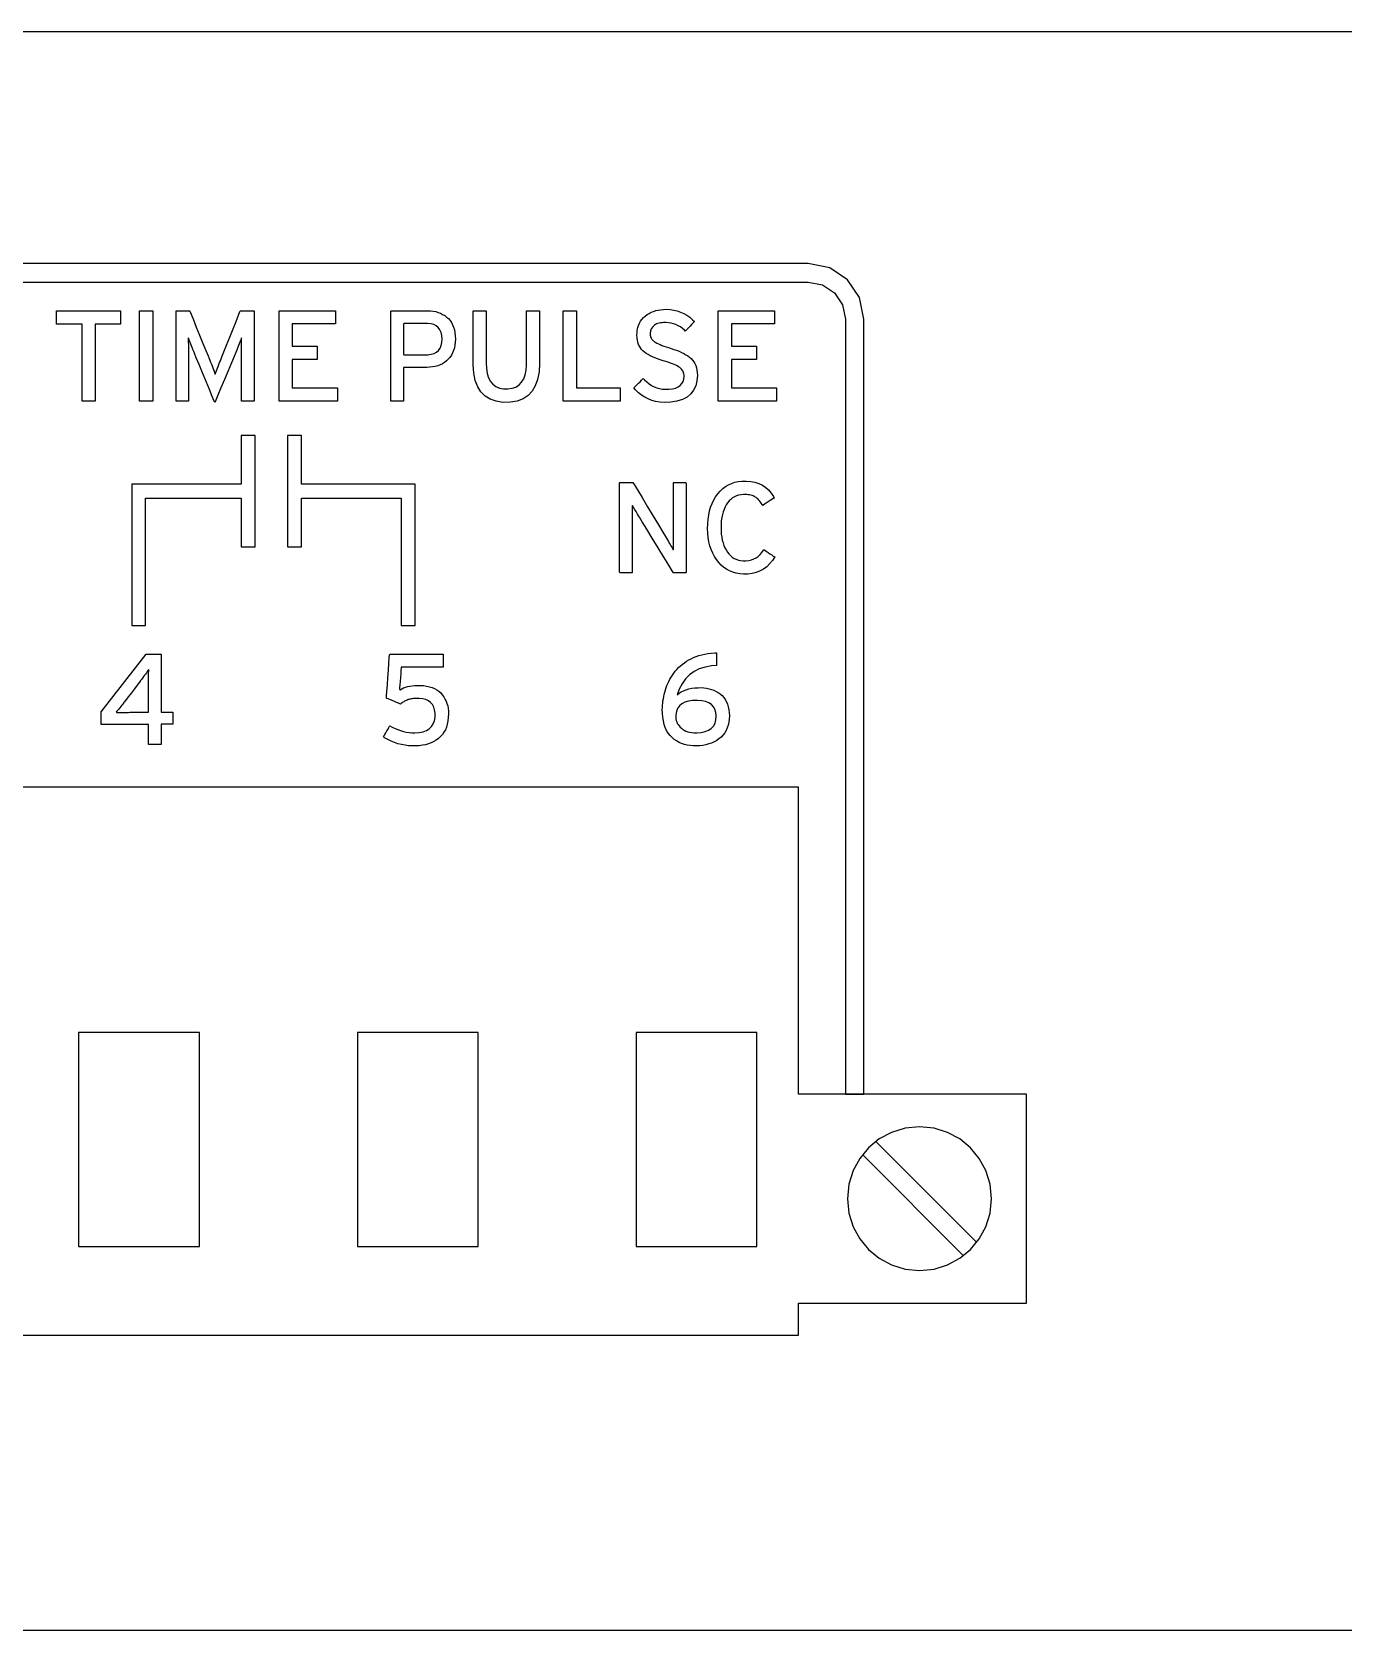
# Model space of a CAD drawing. Header units: inches. Extents: x 3.2 to 20.7, y 8 to 10.
# Drawn here: x 16.485 to 17.896, y 8.302 to 10.022 of the extents above; entities that cross this region are included whole.
import ezdxf

# ---------------------------------------------------------------- set-up
doc = ezdxf.new("R2010")
doc.units = ezdxf.units.IN
doc.header["$MEASUREMENT"] = 0

msp = doc.modelspace()

# ---------------------------------------------------------------- linework, layer by layer
for points in [[(3.2251, 10.0222), (3.2251, 8.3022), (20.675, 8.3022), (20.675, 10.0222), (3.2251, 10.0222)], [(16.4695, 9.753), (16.4968, 9.753), (16.5392, 9.753), (16.5943, 9.753), (16.6594, 9.753), (16.732, 9.753), (16.89, 9.753), (17.0479, 9.753), (17.1205, 9.753), (17.1857, 9.753), (17.2407, 9.753), (17.2831, 9.753), (17.3104, 9.753), (17.3201, 9.753), (17.3356, 9.7499), (17.3483, 9.7413), (17.3569, 9.7286), (17.3601, 9.713), (17.3601, 9.7037), (17.3601, 9.6772), (17.3601, 9.6361), (17.3601, 9.5827), (17.3601, 9.5196), (17.3601, 9.4492), (17.3601, 9.2961), (17.3601, 9.1429), (17.3601, 9.0725), (17.3601, 9.0094), (17.3601, 8.956), (17.3601, 8.9149), (17.3601, 8.8884), (17.3601, 8.8791), (17.38, 8.8791), (17.38, 8.8884), (17.38, 8.9149), (17.38, 8.956), (17.38, 9.0094), (17.38, 9.0725), (17.38, 9.1429), (17.38, 9.2961), (17.38, 9.4492), (17.38, 9.5196), (17.38, 9.5827), (17.38, 9.6361), (17.38, 9.6772), (17.38, 9.7037), (17.38, 9.713), (17.3753, 9.7364), (17.3625, 9.7554), (17.3434, 9.7683), (17.3201, 9.773), (17.3201, 9.773), (17.3151, 9.773), (17.3005, 9.773), (17.277, 9.773), (17.2453, 9.773), (17.2059, 9.773), (17.1595, 9.773), (17.1067, 9.773), (17.0482, 9.773), (16.9165, 9.773), (16.7695, 9.773), (16.45, 9.773)], [(16.5527, 9.7079), (16.5527, 9.625), (16.5386, 9.625), (16.5386, 9.7079), (16.5111, 9.7079), (16.5111, 9.7221), (16.5802, 9.7221), (16.5802, 9.7079), (16.5527, 9.7079)], [(16.6006, 9.625), (16.6006, 9.7221), (16.6147, 9.7221), (16.6147, 9.625), (16.6006, 9.625)], [(16.7507, 9.625), (16.7507, 9.7221), (16.8114, 9.7221), (16.8114, 9.708), (16.7648, 9.708), (16.7648, 9.6839), (16.7918, 9.6839), (16.7918, 9.6698), (16.7648, 9.6698), (16.7648, 9.6391), (16.8134, 9.6391), (16.8134, 9.625), (16.7507, 9.625)], [(17.0565, 9.625), (17.0565, 9.7221), (17.0706, 9.7221), (17.0706, 9.6392), (17.1176, 9.6392), (17.1176, 9.625), (17.0565, 9.625)], [(17.2233, 9.625), (17.2233, 9.7221), (17.2839, 9.7221), (17.2839, 9.708), (17.2374, 9.708), (17.2374, 9.6839), (17.2644, 9.6839), (17.2644, 9.6698), (17.2374, 9.6698), (17.2374, 9.6391), (17.286, 9.6391), (17.286, 9.625), (17.2233, 9.625)], [(16.7098, 9.5355), (16.5921, 9.5355), (16.5921, 9.3835), (16.6071, 9.3835), (16.6071, 9.5205), (16.7098, 9.5205), (16.7098, 9.4681), (16.7248, 9.4681), (16.7248, 9.588), (16.7098, 9.588), (16.7098, 9.5355)], [(16.7748, 9.5355), (16.7748, 9.588), (16.7598, 9.588), (16.7598, 9.4681), (16.7748, 9.4681), (16.7748, 9.5205), (16.8821, 9.5205), (16.8821, 9.3835), (16.8971, 9.3835), (16.8971, 9.5355), (16.7748, 9.5355)], [(16.6237, 9.2771), (16.6237, 9.2553), (16.61, 9.2553), (16.61, 9.2767), (16.5591, 9.2767), (16.5591, 9.2906), (16.6076, 9.3525), (16.6237, 9.3525), (16.6237, 9.29), (16.6362, 9.29), (16.6362, 9.2771), (16.6237, 9.2771)], [(17.3098, 8.6541), (17.5549, 8.6541), (17.5549, 8.8791), (17.3098, 8.8791), (17.3098, 9.2095), (15.5899, 9.2095), (15.5899, 8.8791), (15.3449, 8.8791), (15.3449, 8.6541), (15.5899, 8.6541), (15.5899, 8.6197), (17.3098, 8.6197), (17.3098, 8.6541)], [(16.5348, 8.7151), (16.6649, 8.7151), (16.6649, 8.9452), (16.5348, 8.9452), (16.5348, 8.7151)], [(16.8349, 8.7151), (16.965, 8.7151), (16.965, 8.9452), (16.8349, 8.9452), (16.8349, 8.7151)], [(17.135, 8.7151), (17.2649, 8.7151), (17.2649, 8.9452), (17.135, 8.9452), (17.135, 8.7151)], [(17.5014, 8.7192), (17.3927, 8.8281)], [(17.4872, 8.7051), (17.3786, 8.814)]]:
    msp.add_lwpolyline(points)
for points in [[(16.7102, 9.6249), (16.7102, 9.6268), (16.7102, 9.6317), (16.7102, 9.6388), (16.7102, 9.6472), (16.7102, 9.656), (16.7102, 9.6642), (16.7102, 9.6709), (16.7102, 9.6752), (16.7102, 9.6769), (16.7102, 9.6793), (16.7102, 9.6815), (16.7102, 9.6837), (16.7102, 9.6857), (16.7103, 9.6876), (16.7103, 9.6894), (16.7104, 9.6911), (16.7104, 9.6926), (16.7102, 9.6929), (16.7097, 9.6915), (16.7091, 9.69), (16.7085, 9.6884), (16.7078, 9.6867), (16.7071, 9.6849), (16.7064, 9.683), (16.7056, 9.681), (16.7047, 9.6789), (16.704, 9.6772), (16.7022, 9.6729), (16.6994, 9.666), (16.6958, 9.6575), (16.6919, 9.6482), (16.6881, 9.6392), (16.6849, 9.6314), (16.6825, 9.6258), (16.6815, 9.6234), (16.6809, 9.625), (16.6788, 9.6299), (16.6758, 9.6373), (16.6722, 9.6461), (16.6683, 9.6554), (16.6647, 9.6642), (16.6616, 9.6716), (16.6596, 9.6765), (16.6588, 9.6784), (16.658, 9.6805), (16.6572, 9.6826), (16.6564, 9.6845), (16.6557, 9.6863), (16.655, 9.6881), (16.6543, 9.6897), (16.6538, 9.6912), (16.6532, 9.6926), (16.6529, 9.693), (16.6529, 9.6914), (16.653, 9.6898), (16.653, 9.688), (16.6531, 9.6861), (16.6531, 9.6841), (16.6531, 9.682), (16.6531, 9.6798), (16.6531, 9.6774), (16.6531, 9.6758), (16.6531, 9.6721), (16.6531, 9.6658), (16.6531, 9.6579), (16.6531, 9.6492), (16.6531, 9.6406), (16.6531, 9.6331), (16.6531, 9.6276), (16.6531, 9.625), (16.6528, 9.6249), (16.6517, 9.6249), (16.65, 9.6249), (16.6479, 9.6249), (16.6456, 9.6249), (16.6434, 9.6249), (16.6416, 9.6249), (16.6403, 9.6249), (16.6399, 9.6249), (16.6399, 9.6284), (16.6399, 9.6378), (16.6399, 9.6512), (16.6399, 9.6671), (16.6399, 9.6836), (16.6399, 9.6991), (16.6399, 9.7118), (16.6399, 9.72), (16.6399, 9.7221), (16.6406, 9.7221), (16.6422, 9.7221), (16.6443, 9.7221), (16.6467, 9.7221), (16.6492, 9.7221), (16.6514, 9.7221), (16.6532, 9.7221), (16.6543, 9.7221), (16.6546, 9.7218), (16.656, 9.7184), (16.6584, 9.7123), (16.6616, 9.7045), (16.6652, 9.6958), (16.6687, 9.6871), (16.6718, 9.6794), (16.6742, 9.6736), (16.6754, 9.6706), (16.6761, 9.6689), (16.677, 9.6668), (16.6778, 9.6648), (16.6786, 9.6628), (16.6793, 9.6609), (16.68, 9.6591), (16.6807, 9.6573), (16.6813, 9.6555), (16.6819, 9.6539), (16.6824, 9.6551), (16.6831, 9.6568), (16.6837, 9.6586), (16.6844, 9.6604), (16.6851, 9.6623), (16.6859, 9.6643), (16.6867, 9.6663), (16.6875, 9.6684), (16.6883, 9.6704), (16.6892, 9.6726), (16.6913, 9.6779), (16.6942, 9.6853), (16.6977, 9.6938), (16.7012, 9.7026), (16.7044, 9.7107), (16.707, 9.7173), (16.7086, 9.7213), (16.709, 9.7221), (16.7099, 9.7221), (16.7116, 9.7221), (16.7138, 9.7221), (16.7163, 9.7221), (16.7189, 9.7221), (16.7212, 9.7221), (16.7229, 9.7221), (16.7239, 9.7221), (16.724, 9.721), (16.724, 9.7141), (16.724, 9.7022), (16.724, 9.6872), (16.724, 9.6708), (16.724, 9.6546), (16.724, 9.6405), (16.724, 9.6301), (16.724, 9.6251), (16.7237, 9.6249), (16.7225, 9.6249), (16.7207, 9.6249), (16.7185, 9.6249), (16.7162, 9.6249), (16.7139, 9.6249), (16.712, 9.6249), (16.7107, 9.6249)], [(16.9404, 9.6917), (16.9403, 9.6883), (16.9399, 9.6851), (16.9393, 9.6821), (16.9385, 9.6793), (16.9374, 9.6767), (16.9361, 9.6743), (16.9346, 9.672), (16.9328, 9.67), (16.9308, 9.6682), (16.9287, 9.6666), (16.9264, 9.6652), (16.924, 9.664), (16.9214, 9.663), (16.9187, 9.6622), (16.9158, 9.6617), (16.9128, 9.6613), (16.9096, 9.6612), (16.9085, 9.6612), (16.9062, 9.6612), (16.9027, 9.6612), (16.8986, 9.6612), (16.8943, 9.6612), (16.8903, 9.6612), (16.8871, 9.6612), (16.8851, 9.6612), (16.8846, 9.661), (16.8846, 9.6588), (16.8846, 9.6546), (16.8846, 9.649), (16.8846, 9.6427), (16.8846, 9.6365), (16.8846, 9.631), (16.8846, 9.627), (16.8846, 9.625), (16.8843, 9.625), (16.8831, 9.625), (16.8812, 9.625), (16.8789, 9.625), (16.8765, 9.625), (16.8742, 9.625), (16.8724, 9.625), (16.8711, 9.625), (16.8708, 9.6252), (16.8708, 9.6303), (16.8708, 9.6412), (16.8708, 9.6559), (16.8708, 9.6726), (16.8708, 9.6894), (16.8708, 9.7044), (16.8708, 9.7158), (16.8708, 9.7217), (16.8715, 9.7221), (16.8747, 9.7221), (16.8799, 9.7221), (16.8863, 9.7221), (16.8932, 9.7221), (16.8998, 9.7221), (16.9053, 9.7221), (16.909, 9.7221), (16.9105, 9.7221), (16.9136, 9.722), (16.9165, 9.7217), (16.9192, 9.7212), (16.9218, 9.7204), (16.9243, 9.7195), (16.9267, 9.7183), (16.9289, 9.717), (16.931, 9.7154), (16.9329, 9.7137), (16.9347, 9.7116), (16.9362, 9.7094), (16.9374, 9.707), (16.9385, 9.7044), (16.9393, 9.7015), (16.9399, 9.6985), (16.9403, 9.6952)], [(17.031, 9.6655), (17.0304, 9.6564), (17.0289, 9.6483), (17.0264, 9.6415), (17.023, 9.6357), (17.0186, 9.631), (17.0132, 9.6274), (17.0069, 9.625), (16.9996, 9.6237), (16.9916, 9.6235), (16.9842, 9.6247), (16.9779, 9.6269), (16.9724, 9.6303), (16.9679, 9.6348), (16.9644, 9.6404), (16.9618, 9.6471), (16.9601, 9.6549), (16.9594, 9.6639), (16.9594, 9.6672), (16.9594, 9.6722), (16.9594, 9.6798), (16.9594, 9.6891), (16.9594, 9.6989), (16.9594, 9.7081), (16.9594, 9.7158), (16.9594, 9.7208), (16.9594, 9.7221), (16.9602, 9.7221), (16.9617, 9.7221), (16.9638, 9.7221), (16.9662, 9.7221), (16.9686, 9.7221), (16.9708, 9.7221), (16.9725, 9.7221), (16.9734, 9.7221), (16.9735, 9.7214), (16.9735, 9.7171), (16.9735, 9.7099), (16.9735, 9.7009), (16.9735, 9.6912), (16.9735, 9.6818), (16.9735, 9.6738), (16.9735, 9.6682), (16.9735, 9.6661), (16.9738, 9.66), (16.9747, 9.6546), (16.9761, 9.65), (16.9782, 9.6461), (16.9808, 9.643), (16.984, 9.6406), (16.9878, 9.6389), (16.9921, 9.6381), (16.997, 9.638), (17.0016, 9.6387), (17.0056, 9.6401), (17.009, 9.6423), (17.0117, 9.6452), (17.0139, 9.6488), (17.0155, 9.6531), (17.0165, 9.6582), (17.0169, 9.664), (17.0169, 9.6666), (17.0169, 9.6716), (17.0169, 9.6794), (17.0169, 9.6887), (17.0169, 9.6986), (17.0169, 9.708), (17.0169, 9.7157), (17.0169, 9.7208), (17.0169, 9.7221), (17.0176, 9.7221), (17.0192, 9.7221), (17.0213, 9.7221), (17.0237, 9.7221), (17.0261, 9.7221), (17.0283, 9.7221), (17.03, 9.7221), (17.0309, 9.7221), (17.031, 9.7214), (17.031, 9.717), (17.031, 9.7097), (17.031, 9.7007), (17.031, 9.6908), (17.031, 9.6813), (17.031, 9.6732), (17.031, 9.6676)], [(17.2008, 9.6529), (17.2004, 9.6467), (17.1991, 9.6413), (17.1968, 9.6366), (17.1937, 9.6326), (17.1897, 9.6293), (17.1847, 9.6268), (17.1788, 9.6249), (17.1721, 9.6238), (17.165, 9.6234), (17.1604, 9.6238), (17.1559, 9.6246), (17.1518, 9.6257), (17.1478, 9.6272), (17.1441, 9.6291), (17.1406, 9.6314), (17.1373, 9.634), (17.1342, 9.637), (17.1325, 9.6392), (17.1331, 9.6398), (17.1342, 9.6409), (17.1357, 9.6424), (17.1374, 9.6441), (17.1391, 9.6458), (17.1406, 9.6473), (17.1418, 9.6485), (17.1425, 9.6491), (17.1439, 9.6478), (17.1463, 9.6455), (17.1489, 9.6435), (17.1516, 9.6418), (17.1543, 9.6404), (17.1571, 9.6393), (17.1601, 9.6384), (17.1631, 9.6379), (17.1663, 9.6377), (17.1702, 9.6377), (17.174, 9.6382), (17.1773, 9.639), (17.1801, 9.6402), (17.1824, 9.6418), (17.1842, 9.6437), (17.1855, 9.646), (17.1863, 9.6487), (17.1865, 9.6517), (17.1865, 9.653), (17.1863, 9.6542), (17.186, 9.6553), (17.1856, 9.6564), (17.1851, 9.6575), (17.1844, 9.6584), (17.1837, 9.6594), (17.1828, 9.6603), (17.1818, 9.6611), (17.1806, 9.6619), (17.1792, 9.6628), (17.1776, 9.6636), (17.1758, 9.6644), (17.1739, 9.6652), (17.1718, 9.6659), (17.1695, 9.6667), (17.167, 9.6675), (17.1641, 9.6683), (17.1609, 9.6693), (17.1579, 9.6703), (17.1551, 9.6714), (17.1525, 9.6725), (17.1501, 9.6737), (17.1479, 9.675), (17.1458, 9.6762), (17.144, 9.6776), (17.1423, 9.6789), (17.1408, 9.6804), (17.1396, 9.6821), (17.1385, 9.684), (17.1376, 9.686), (17.1368, 9.6882), (17.1363, 9.6906), (17.136, 9.6931), (17.1358, 9.6958), (17.1359, 9.6987), (17.1362, 9.7014), (17.1367, 9.704), (17.1375, 9.7064), (17.1385, 9.7087), (17.1397, 9.7109), (17.1412, 9.7129), (17.1428, 9.7148), (17.1447, 9.7165), (17.1468, 9.718), (17.1489, 9.7193), (17.1511, 9.7205), (17.1535, 9.7215), (17.156, 9.7223), (17.1586, 9.7229), (17.1613, 9.7233), (17.1642, 9.7236), (17.1673, 9.7237), (17.1714, 9.7235), (17.1754, 9.7229), (17.1792, 9.722), (17.1828, 9.7208), (17.1863, 9.7192), (17.1896, 9.7173), (17.1927, 9.7151), (17.1957, 9.7125), (17.1977, 9.7105), (17.1971, 9.7099), (17.196, 9.7088), (17.1946, 9.7073), (17.1929, 9.7055), (17.1912, 9.7038), (17.1897, 9.7022), (17.1885, 9.701), (17.1878, 9.7003), (17.1868, 9.7011), (17.1847, 9.703), (17.1825, 9.7047), (17.1802, 9.7061), (17.1778, 9.7072), (17.1752, 9.7081), (17.1725, 9.7088), (17.1697, 9.7093), (17.1668, 9.7095), (17.1645, 9.7094), (17.1628, 9.7093), (17.1612, 9.7091), (17.1597, 9.7088), (17.1583, 9.7084), (17.157, 9.708), (17.1559, 9.7074), (17.1548, 9.7068), (17.1539, 9.7061), (17.1531, 9.7053), (17.1524, 9.7045), (17.1517, 9.7036), (17.1512, 9.7026), (17.1508, 9.7017), (17.1505, 9.7006), (17.1502, 9.6996), (17.1501, 9.6985), (17.15, 9.6973), (17.1501, 9.6968), (17.1501, 9.6962), (17.1501, 9.6957), (17.1502, 9.6952), (17.1503, 9.6947), (17.1505, 9.6942), (17.1506, 9.6938), (17.1508, 9.6933), (17.151, 9.6929), (17.1512, 9.6925), (17.1515, 9.692), (17.1518, 9.6916), (17.1522, 9.6911), (17.1526, 9.6907), (17.153, 9.6902), (17.1535, 9.6898), (17.154, 9.6894), (17.1548, 9.6888), (17.156, 9.6881), (17.1573, 9.6873), (17.1589, 9.6865), (17.1607, 9.6857), (17.1626, 9.6849), (17.1647, 9.6841), (17.1671, 9.6833), (17.1696, 9.6825), (17.1726, 9.6816), (17.1756, 9.6806), (17.1785, 9.6796), (17.1812, 9.6785), (17.1837, 9.6773), (17.1861, 9.6761), (17.1883, 9.6749), (17.1904, 9.6735), (17.1923, 9.6722), (17.1941, 9.6707), (17.1956, 9.669), (17.197, 9.6672), (17.1981, 9.6653), (17.199, 9.6631), (17.1998, 9.6608), (17.2003, 9.6583), (17.2006, 9.6557)], [(16.9261, 9.6917), (16.9258, 9.6955), (16.925, 9.6988), (16.9237, 9.7017), (16.922, 9.704), (16.9199, 9.7058), (16.9173, 9.7072), (16.9142, 9.7081), (16.9107, 9.7084), (16.9093, 9.7085), (16.9068, 9.7085), (16.9031, 9.7085), (16.8987, 9.7085), (16.8941, 9.7085), (16.8899, 9.7085), (16.8866, 9.7085), (16.8848, 9.7085), (16.8846, 9.7079), (16.8846, 9.7051), (16.8846, 9.7005), (16.8846, 9.6947), (16.8846, 9.6886), (16.8846, 9.6829), (16.8846, 9.6782), (16.8846, 9.6754), (16.8848, 9.6749), (16.8866, 9.6749), (16.8899, 9.6749), (16.8941, 9.6749), (16.8987, 9.6749), (16.9031, 9.6749), (16.9068, 9.6749), (16.9093, 9.6749), (16.9107, 9.6749), (16.9143, 9.6753), (16.9174, 9.6762), (16.9201, 9.6776), (16.9222, 9.6794), (16.9239, 9.6818), (16.9251, 9.6846), (16.9258, 9.6879)], [(17.1752, 9.4401), (17.1738, 9.4424), (17.1702, 9.4483), (17.1649, 9.4568), (17.1588, 9.4669), (17.1523, 9.4773), (17.1463, 9.487), (17.1415, 9.4949), (17.1384, 9.4999), (17.1374, 9.5015), (17.1365, 9.5031), (17.1356, 9.5045), (17.1348, 9.506), (17.134, 9.5074), (17.1332, 9.5087), (17.1324, 9.51), (17.1317, 9.5113), (17.131, 9.5125), (17.1307, 9.5117), (17.1307, 9.5094), (17.1307, 9.507), (17.1307, 9.5045), (17.1307, 9.5019), (17.1307, 9.4993), (17.1307, 9.4966), (17.1308, 9.4938), (17.1308, 9.4909), (17.1308, 9.4892), (17.1308, 9.4846), (17.1308, 9.4778), (17.1308, 9.4696), (17.1308, 9.461), (17.1308, 9.4528), (17.1308, 9.446), (17.1308, 9.4415), (17.1308, 9.4401), (17.1301, 9.4401), (17.1287, 9.4401), (17.1267, 9.4401), (17.1245, 9.4401), (17.1221, 9.4401), (17.12, 9.4401), (17.1183, 9.4401), (17.1173, 9.4401), (17.1171, 9.4408), (17.1171, 9.4471), (17.1171, 9.4586), (17.1171, 9.4734), (17.1171, 9.4899), (17.1171, 9.5063), (17.1171, 9.5208), (17.1171, 9.5316), (17.1171, 9.537), (17.1174, 9.5373), (17.1186, 9.5373), (17.1204, 9.5373), (17.1227, 9.5373), (17.1252, 9.5373), (17.1275, 9.5373), (17.1296, 9.5373), (17.131, 9.5373), (17.1315, 9.5373), (17.1328, 9.5352), (17.1363, 9.5294), (17.1413, 9.5211), (17.1472, 9.5113), (17.1533, 9.5011), (17.159, 9.4917), (17.1637, 9.484), (17.1666, 9.4791), (17.1676, 9.4775), (17.1686, 9.4757), (17.1696, 9.4739), (17.1706, 9.4722), (17.1715, 9.4706), (17.1724, 9.4691), (17.1732, 9.4676), (17.174, 9.4662), (17.1748, 9.4648), (17.1751, 9.4656), (17.175, 9.468), (17.175, 9.4705), (17.175, 9.473), (17.175, 9.4756), (17.175, 9.4783), (17.175, 9.481), (17.175, 9.4839), (17.175, 9.4867), (17.175, 9.4885), (17.175, 9.493), (17.175, 9.4998), (17.175, 9.5079), (17.175, 9.5165), (17.175, 9.5247), (17.175, 9.5315), (17.175, 9.536), (17.175, 9.5373), (17.1756, 9.5373), (17.177, 9.5373), (17.179, 9.5373), (17.1813, 9.5373), (17.1836, 9.5373), (17.1858, 9.5373), (17.1875, 9.5373), (17.1885, 9.5373), (17.1886, 9.5366), (17.1886, 9.5303), (17.1886, 9.5189), (17.1886, 9.504), (17.1886, 9.4875), (17.1886, 9.4712), (17.1886, 9.4567), (17.1886, 9.4459), (17.1886, 9.4404), (17.1884, 9.4401), (17.1873, 9.4401), (17.1855, 9.4401), (17.1834, 9.4401), (17.1811, 9.4401), (17.1789, 9.4401), (17.177, 9.4401), (17.1757, 9.4401)], [(17.284, 9.4572), (17.2815, 9.4532), (17.2786, 9.4497), (17.2755, 9.4467), (17.272, 9.4442), (17.2683, 9.4421), (17.2642, 9.4405), (17.2599, 9.4394), (17.2552, 9.4388), (17.2505, 9.4386), (17.2464, 9.439), (17.2426, 9.4397), (17.2389, 9.4407), (17.2355, 9.4421), (17.2322, 9.4439), (17.2292, 9.446), (17.2264, 9.4485), (17.2238, 9.4513), (17.2214, 9.4544), (17.2192, 9.4578), (17.2173, 9.4613), (17.2157, 9.4651), (17.2144, 9.4692), (17.2133, 9.4735), (17.2125, 9.478), (17.212, 9.4827), (17.2118, 9.4877), (17.2119, 9.4928), (17.2123, 9.4977), (17.213, 9.5023), (17.2139, 9.5067), (17.2151, 9.5108), (17.2166, 9.5148), (17.2184, 9.5185), (17.2205, 9.5219), (17.2228, 9.5252), (17.2254, 9.5281), (17.2281, 9.5307), (17.231, 9.5329), (17.2342, 9.5348), (17.2375, 9.5363), (17.2411, 9.5375), (17.2448, 9.5383), (17.2488, 9.5388), (17.2533, 9.5388), (17.2582, 9.5384), (17.2628, 9.5375), (17.267, 9.5362), (17.2709, 9.5343), (17.2744, 9.532), (17.2775, 9.5293), (17.2803, 9.526), (17.2827, 9.5223), (17.2834, 9.5206), (17.2825, 9.52), (17.2809, 9.519), (17.279, 9.5178), (17.2769, 9.5164), (17.2748, 9.515), (17.273, 9.5139), (17.2717, 9.5131), (17.2711, 9.5127), (17.2704, 9.5138), (17.2696, 9.5151), (17.2687, 9.5163), (17.2679, 9.5174), (17.267, 9.5184), (17.2661, 9.5193), (17.2651, 9.5202), (17.2641, 9.521), (17.2632, 9.5217), (17.2621, 9.5223), (17.2609, 9.5228), (17.2597, 9.5232), (17.2584, 9.5236), (17.257, 9.5239), (17.2556, 9.5241), (17.2541, 9.5243), (17.2526, 9.5244), (17.2505, 9.5243), (17.2478, 9.5241), (17.2452, 9.5236), (17.2429, 9.5229), (17.2407, 9.5219), (17.2386, 9.5207), (17.2367, 9.5192), (17.2349, 9.5176), (17.2334, 9.5156), (17.2319, 9.5134), (17.2306, 9.511), (17.2295, 9.5084), (17.2285, 9.5057), (17.2277, 9.5027), (17.2271, 9.4996), (17.2266, 9.4962), (17.2264, 9.4927), (17.2263, 9.489), (17.2264, 9.4853), (17.2266, 9.4818), (17.227, 9.4785), (17.2276, 9.4754), (17.2284, 9.4724), (17.2293, 9.4696), (17.2304, 9.4671), (17.2317, 9.4647), (17.2332, 9.4624), (17.2347, 9.4604), (17.2364, 9.4586), (17.2383, 9.457), (17.2404, 9.4557), (17.2426, 9.4547), (17.2449, 9.4539), (17.2474, 9.4534), (17.2501, 9.4531), (17.2531, 9.4531), (17.2561, 9.4534), (17.259, 9.4541), (17.2616, 9.455), (17.2641, 9.4563), (17.2663, 9.4578), (17.2684, 9.4598), (17.2702, 9.462), (17.2719, 9.4645), (17.2725, 9.4651), (17.2735, 9.4644), (17.275, 9.4634), (17.2769, 9.4621), (17.2789, 9.4607), (17.2808, 9.4594), (17.2824, 9.4582), (17.2836, 9.4575)], [(16.933, 9.2883), (16.9328, 9.2844), (16.9324, 9.2808), (16.9317, 9.2773), (16.9308, 9.2741), (16.9296, 9.2712), (16.9281, 9.2685), (16.9264, 9.266), (16.9244, 9.2638), (16.9222, 9.2618), (16.9197, 9.26), (16.9171, 9.2585), (16.9144, 9.2571), (16.9114, 9.256), (16.9083, 9.2551), (16.905, 9.2545), (16.9016, 9.254), (16.8979, 9.2538), (16.8941, 9.2538), (16.8901, 9.254), (16.8862, 9.2545), (16.8823, 9.2552), (16.8786, 9.2562), (16.8749, 9.2574), (16.8712, 9.2589), (16.8677, 9.2607), (16.8642, 9.2626), (16.8632, 9.2635), (16.8637, 9.2645), (16.8646, 9.266), (16.8656, 9.2679), (16.8668, 9.2699), (16.8679, 9.2719), (16.8689, 9.2736), (16.8696, 9.2749), (16.8699, 9.2754), (16.8725, 9.274), (16.8755, 9.2725), (16.8784, 9.2713), (16.8814, 9.2703), (16.8844, 9.2694), (16.8874, 9.2687), (16.8905, 9.2682), (16.8935, 9.2679), (16.8968, 9.2679), (16.9015, 9.2682), (16.9057, 9.2691), (16.9092, 9.2705), (16.9122, 9.2723), (16.9147, 9.2747), (16.9165, 9.2775), (16.9178, 9.2809), (16.9185, 9.2848), (16.9186, 9.2889), (16.9181, 9.2925), (16.9171, 9.2956), (16.9157, 9.2983), (16.9138, 9.3006), (16.9114, 9.3023), (16.9085, 9.3037), (16.9052, 9.3046), (16.9014, 9.305), (16.8988, 9.305), (16.8975, 9.305), (16.8962, 9.3049), (16.895, 9.3048), (16.8938, 9.3046), (16.8927, 9.3044), (16.8916, 9.3042), (16.8905, 9.3039), (16.8895, 9.3036), (16.8885, 9.3032), (16.8875, 9.3028), (16.8866, 9.3023), (16.8857, 9.3018), (16.8848, 9.3013), (16.8839, 9.3008), (16.883, 9.3002), (16.8821, 9.2996), (16.8813, 9.2989), (16.8808, 9.2991), (16.8793, 9.2997), (16.8772, 9.3006), (16.8748, 9.3016), (16.8722, 9.3026), (16.8698, 9.3036), (16.8679, 9.3044), (16.8666, 9.3049), (16.8663, 9.3051), (16.8664, 9.3075), (16.8668, 9.3126), (16.8673, 9.3195), (16.8678, 9.3274), (16.8683, 9.3354), (16.8688, 9.3428), (16.8692, 9.3485), (16.8695, 9.3519), (16.8699, 9.3525), (16.8737, 9.3525), (16.8805, 9.3525), (16.8892, 9.3525), (16.899, 9.3525), (16.9087, 9.3525), (16.9173, 9.3525), (16.9238, 9.3525), (16.9271, 9.3525), (16.9274, 9.3523), (16.9274, 9.3512), (16.9274, 9.3494), (16.9274, 9.3473), (16.9274, 9.3449), (16.9274, 9.3426), (16.9274, 9.3407), (16.9274, 9.3393), (16.9274, 9.3387), (16.9261, 9.3387), (16.922, 9.3387), (16.9159, 9.3387), (16.9086, 9.3387), (16.9009, 9.3387), (16.8936, 9.3387), (16.8875, 9.3387), (16.8834, 9.3387), (16.8821, 9.3386), (16.882, 9.3376), (16.8818, 9.3351), (16.8816, 9.3316), (16.8813, 9.3275), (16.881, 9.3233), (16.8807, 9.3194), (16.8804, 9.3163), (16.8803, 9.3144), (16.8809, 9.3143), (16.8827, 9.3153), (16.8847, 9.3162), (16.8868, 9.317), (16.8891, 9.3176), (16.8915, 9.3181), (16.894, 9.3185), (16.8966, 9.3188), (16.8993, 9.319), (16.9026, 9.3189), (16.9061, 9.3187), (16.9094, 9.3182), (16.9124, 9.3175), (16.9153, 9.3166), (16.9179, 9.3155), (16.9203, 9.3141), (16.9226, 9.3126), (16.9246, 9.3108), (16.9263, 9.3088), (16.9279, 9.3067), (16.9292, 9.3045), (16.9304, 9.3021), (16.9313, 9.2996), (16.9321, 9.297), (16.9326, 9.2942), (16.9329, 9.2913)], [(17.2354, 9.2861), (17.2352, 9.2826), (17.2347, 9.2792), (17.234, 9.2761), (17.233, 9.2732), (17.2317, 9.2704), (17.2302, 9.2679), (17.2284, 9.2656), (17.2264, 9.2634), (17.224, 9.2615), (17.2216, 9.2598), (17.2189, 9.2582), (17.2161, 9.2569), (17.2132, 9.2559), (17.2101, 9.255), (17.2068, 9.2544), (17.2034, 9.254), (17.1999, 9.2538), (17.1964, 9.2538), (17.1931, 9.2541), (17.1899, 9.2546), (17.1868, 9.2553), (17.1839, 9.2563), (17.1812, 9.2576), (17.1785, 9.2591), (17.176, 9.2608), (17.1736, 9.2628), (17.1714, 9.265), (17.1694, 9.2676), (17.1677, 9.2704), (17.1663, 9.2735), (17.1651, 9.277), (17.1642, 9.2807), (17.1636, 9.2847), (17.1632, 9.289), (17.1631, 9.2931), (17.1632, 9.2953), (17.1633, 9.2976), (17.1635, 9.2999), (17.1638, 9.3022), (17.1642, 9.3045), (17.1647, 9.3069), (17.1652, 9.3093), (17.1658, 9.3117), (17.1665, 9.3141), (17.1673, 9.3165), (17.1681, 9.3188), (17.1691, 9.3211), (17.1702, 9.3233), (17.1713, 9.3256), (17.1726, 9.3278), (17.1739, 9.3299), (17.1754, 9.3321), (17.177, 9.3342), (17.1787, 9.3362), (17.1806, 9.3381), (17.1826, 9.3399), (17.1846, 9.3416), (17.1868, 9.3433), (17.1891, 9.3449), (17.1915, 9.3463), (17.194, 9.3477), (17.1967, 9.349), (17.1995, 9.3502), (17.2025, 9.3512), (17.2056, 9.352), (17.2088, 9.3527), (17.2122, 9.3533), (17.2158, 9.3537), (17.2195, 9.354), (17.2215, 9.3539), (17.2215, 9.353), (17.2215, 9.3514), (17.2215, 9.3493), (17.2215, 9.3469), (17.2215, 9.3446), (17.2215, 9.3426), (17.2215, 9.3411), (17.2215, 9.3404), (17.2159, 9.3399), (17.2091, 9.3386), (17.2029, 9.3366), (17.1973, 9.3338), (17.1924, 9.3302), (17.188, 9.3259), (17.1843, 9.3207), (17.1812, 9.3148), (17.1791, 9.3088), (17.1812, 9.3105), (17.1835, 9.312), (17.186, 9.3132), (17.1888, 9.3143), (17.1916, 9.3151), (17.1947, 9.3158), (17.198, 9.3162), (17.2015, 9.3164), (17.2049, 9.3165), (17.2079, 9.3163), (17.2107, 9.3159), (17.2135, 9.3154), (17.2161, 9.3146), (17.2186, 9.3137), (17.221, 9.3125), (17.2233, 9.3112), (17.2254, 9.3097), (17.2275, 9.3079), (17.2293, 9.3059), (17.2308, 9.3037), (17.2322, 9.3013), (17.2333, 9.2987), (17.2341, 9.2959), (17.2348, 9.2928), (17.2352, 9.2896)], [(16.6104, 9.3361), (16.6096, 9.335), (16.6088, 9.3338), (16.6079, 9.3326), (16.6069, 9.3312), (16.6059, 9.3298), (16.6048, 9.3284), (16.6037, 9.3269), (16.6025, 9.3253), (16.6017, 9.3243), (16.6003, 9.3224), (16.5979, 9.3193), (16.595, 9.3154), (16.5918, 9.3111), (16.5887, 9.3071), (16.5861, 9.3037), (16.5844, 9.3014), (16.5837, 9.3005), (16.5825, 9.2989), (16.5814, 9.2975), (16.5803, 9.2961), (16.5792, 9.2948), (16.5782, 9.2935), (16.5772, 9.2923), (16.5762, 9.2912), (16.5752, 9.2901), (16.5761, 9.2898), (16.5777, 9.2898), (16.5794, 9.2898), (16.5811, 9.2898), (16.5829, 9.2899), (16.5848, 9.2899), (16.5867, 9.2899), (16.5887, 9.2899), (16.5902, 9.29), (16.5914, 9.29), (16.5937, 9.29), (16.5969, 9.29), (16.6003, 9.29), (16.6038, 9.29), (16.6068, 9.29), (16.609, 9.29), (16.61, 9.29), (16.61, 9.2908), (16.61, 9.2935), (16.61, 9.2975), (16.61, 9.3023), (16.61, 9.3074), (16.61, 9.312), (16.61, 9.3158), (16.61, 9.318), (16.6101, 9.3194), (16.6101, 9.3218), (16.6101, 9.3241), (16.6102, 9.3263), (16.6102, 9.3284), (16.6103, 9.3305), (16.6103, 9.3325), (16.6104, 9.3343)], [(17.2211, 9.2859), (17.2207, 9.2898), (17.2197, 9.2932), (17.2181, 9.296), (17.2159, 9.2984), (17.213, 9.3003), (17.2096, 9.3016), (17.2055, 9.3025), (17.2008, 9.3028), (17.1957, 9.3026), (17.1912, 9.302), (17.1873, 9.3008), (17.1841, 9.2991), (17.1815, 9.2969), (17.1796, 9.2942), (17.1783, 9.291), (17.1776, 9.2873), (17.1775, 9.2846), (17.1777, 9.2829), (17.1781, 9.2812), (17.1786, 9.2797), (17.1792, 9.2781), (17.1801, 9.2767), (17.1811, 9.2753), (17.1822, 9.274), (17.1836, 9.2728), (17.1851, 9.2716), (17.1867, 9.2706), (17.1885, 9.2698), (17.1904, 9.2691), (17.1924, 9.2685), (17.1947, 9.2682), (17.197, 9.2679), (17.2001, 9.2679), (17.205, 9.2683), (17.2092, 9.2693), (17.2128, 9.2707), (17.2158, 9.2727), (17.2181, 9.2752), (17.2198, 9.2782), (17.2208, 9.2818)], [(17.5174, 8.7664), (17.5158, 8.7821), (17.5113, 8.7967), (17.5042, 8.8099), (17.4947, 8.8213), (17.4833, 8.8308), (17.4701, 8.8379), (17.4555, 8.8424), (17.4399, 8.8439), (17.4243, 8.8424), (17.4097, 8.8379), (17.3966, 8.8308), (17.3851, 8.8213), (17.3756, 8.8099), (17.3685, 8.7967), (17.3639, 8.7821), (17.3624, 8.7664), (17.3639, 8.7508), (17.3685, 8.7363), (17.3756, 8.7232), (17.3851, 8.7118), (17.3966, 8.7024), (17.4097, 8.6953), (17.4243, 8.6908), (17.4399, 8.6893), (17.4555, 8.6908), (17.4701, 8.6953), (17.4833, 8.7024), (17.4947, 8.7118), (17.5042, 8.7232), (17.5113, 8.7363), (17.5158, 8.7508)]]:
    msp.add_lwpolyline(points, close=True)

doc.saveas('drawing.dxf')
